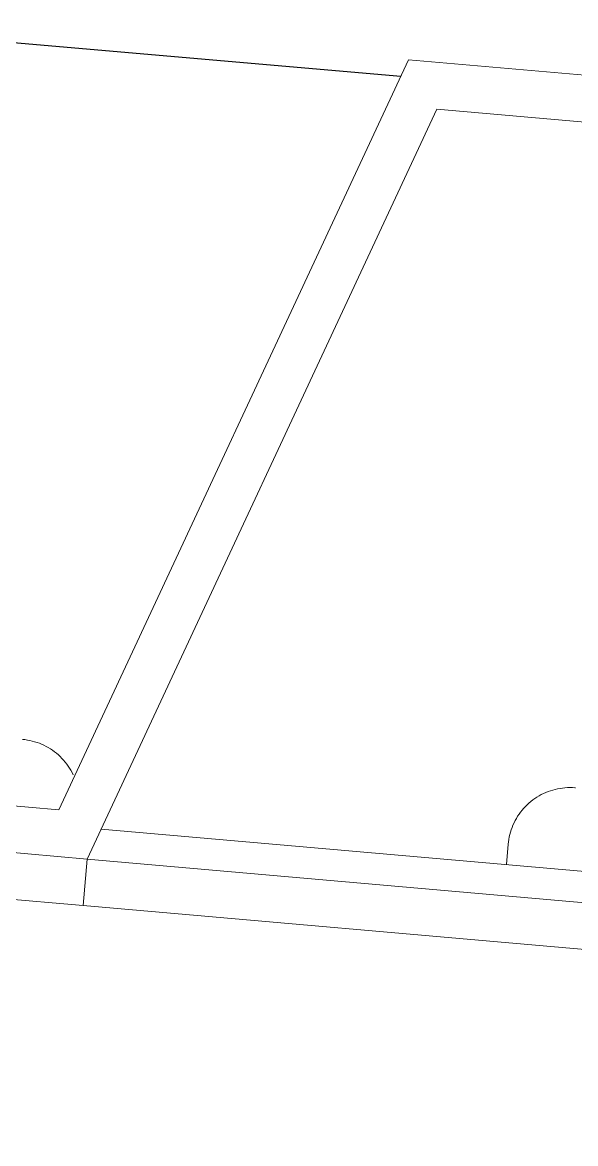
# Model space of a CAD drawing. Header units: millimetres. Extents: x 4237772 to 4686020, y -673 to 29459.
# Drawn here: x 4496075.1 to 4496110.7, y 16832.6 to 16904.9 of the extents above; entities that cross this region are included whole.
import ezdxf

# ---------------------------------------------------------------- set-up
doc = ezdxf.new("R2010")
doc.units = ezdxf.units.MM
doc.layers.add('Q-SPCQ', color=91, linetype='Continuous', lineweight=5)

# ---------------------------------------------------------------- blocks, each defined once
blk = doc.blocks.new('Static Line_Sayfa_Metal Deck_Pan Mount - Up to 15 _ pitch - Max 2 Users-1846359-SECTION - GRIDS B1-B2')
at = {"layer": 'Q-SPCQ'}
for p, q in [((4470471.888, 16901.383), (4470432.024, 16904.871)), ((4470471.891, 16901.389), (4470432.097, 16904.871)), ((4470471.894, 16901.395), (4470432.169, 16904.871)), ((4470471.896, 16901.402), (4470432.241, 16904.871)), ((4470472.389, 16902.457), (4470449.862, 16854.149)), ((4470616.578, 16889.842), (4470472.389, 16902.457)), ((4470451.693, 16850.977), (4470474.22, 16899.285)), ((4470474.22, 16899.285), (4470614.224, 16887.036)), ((4470449.862, 16854.149), (4470407.126, 16857.888)), ((4470406.864, 16854.899), (4470451.693, 16850.977)), ((4470406.864, 16854.899), (4470451.693, 16850.977)), ((4470617.162, 16838.502), (4470452.59, 16852.9)), ((4470451.432, 16847.988), (4470406.603, 16851.91)), ((4470478.805, 16851.927), (4470478.69, 16850.616)), ((4470451.693, 16850.977), (4470451.432, 16847.988)), ((4470616.987, 16836.509), (4470451.693, 16850.97)), ((4470626.949, 16835.638), (4470451.693, 16850.97)), ((4470626.688, 16832.649), (4470451.432, 16847.982))]:
    blk.add_line(p, q, dxfattribs=at)
at = {"layer": 'Q-SPCQ', "flags": 128}
for points in [[(4470447.528, 16858.686), (4470447.688, 16858.669), (4470447.846, 16858.645), (4470448.004, 16858.615), (4470448.16, 16858.579), (4470448.314, 16858.537), (4470448.467, 16858.488), (4470448.618, 16858.434), (4470448.766, 16858.373), (4470448.912, 16858.307), (4470449.055, 16858.235), (4470449.195, 16858.157), (4470449.332, 16858.073), (4470449.466, 16857.985), (4470449.595, 16857.891), (4470449.721, 16857.791), (4470449.843, 16857.687), (4470449.961, 16857.578), (4470450.074, 16857.465), (4470450.182, 16857.347), (4470450.286, 16857.225), (4470450.385, 16857.098), (4470450.478, 16856.968), (4470450.567, 16856.834), (4470450.65, 16856.697), (4470450.727, 16856.557), (4470450.799, 16856.413)], [(4470478.805, 16851.927), (4470478.822, 16852.086), (4470478.846, 16852.245), (4470478.875, 16852.402), (4470478.912, 16852.558), (4470478.954, 16852.713), (4470479.002, 16852.866), (4470479.057, 16853.016), (4470479.117, 16853.165), (4470479.184, 16853.311), (4470479.256, 16853.454), (4470479.334, 16853.594), (4470479.417, 16853.731), (4470479.506, 16853.864), (4470479.6, 16853.994), (4470479.699, 16854.12), (4470479.804, 16854.242), (4470479.912, 16854.359), (4470480.026, 16854.472), (4470480.144, 16854.581), (4470480.266, 16854.685), (4470480.393, 16854.783), (4470480.523, 16854.877), (4470480.656, 16854.965), (4470480.794, 16855.048), (4470480.934, 16855.126), (4470481.077, 16855.197), (4470481.223, 16855.263), (4470481.372, 16855.323), (4470481.523, 16855.377), (4470481.676, 16855.425), (4470481.831, 16855.467), (4470481.987, 16855.502), (4470482.145, 16855.531), (4470482.303, 16855.554), (4470482.463, 16855.571), (4470482.623, 16855.581), (4470482.783, 16855.585), (4470482.943, 16855.582), (4470483.103, 16855.573), (4470483.146, 16855.57)]]:
    blk.add_lwpolyline(points, dxfattribs=at)

msp = doc.modelspace()

# ---------------------------------------------------------------- block references
at = {"layer": 'Q-SPCQ'}
msp.add_blockref('Static Line_Sayfa_Metal Deck_Pan Mount - Up to 15 _ pitch - Max 2 Users-1846359-SECTION - GRIDS B1-B2', (25627.547, 0), dxfattribs=at)

doc.saveas('drawing.dxf')
